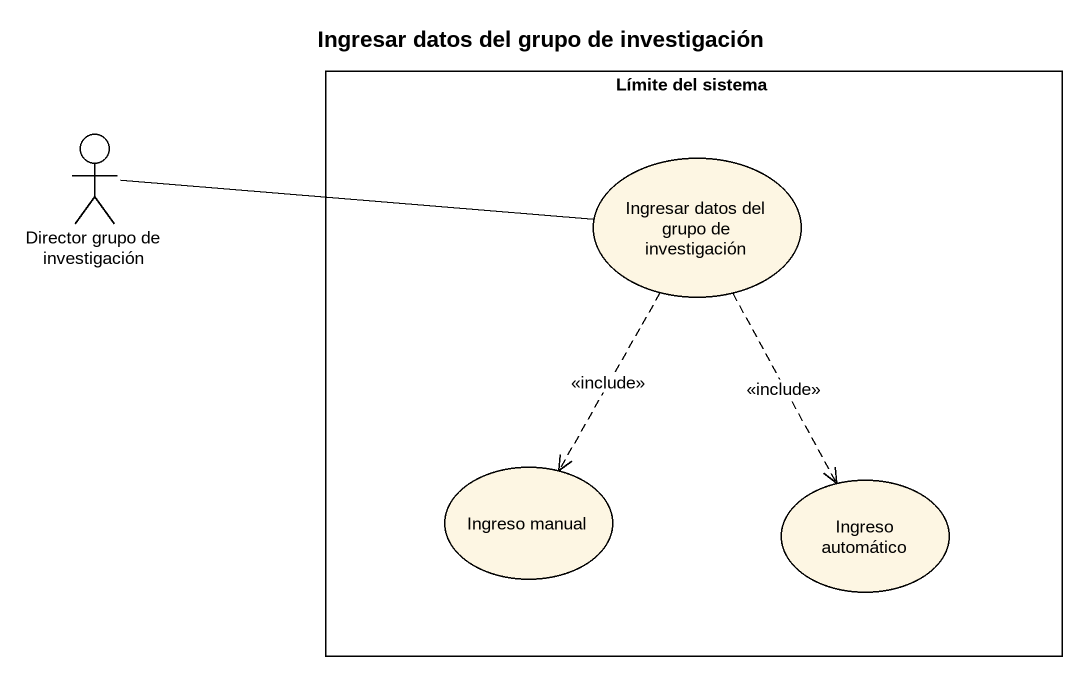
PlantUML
@startuml
title Ingresar datos del grupo de investigación
rectangle "Límite del sistema" as Límite_del_sistema {
  usecase "Ingresar datos del grupo de investigación" as Ingresar_datos_del_grupo_de
  usecase "Ingreso manual" as Ingreso_manual
  usecase "Ingreso automático" as Ingreso_automático
}
actor "Director grupo de investigación" as Director_grupo_de
Director_grupo_de -right- Ingresar_datos_del_grupo_de
Ingresar_datos_del_grupo_de ..> Ingreso_manual : <<include>>
Ingresar_datos_del_grupo_de ..> Ingreso_automático : <<include>>
@enduml
